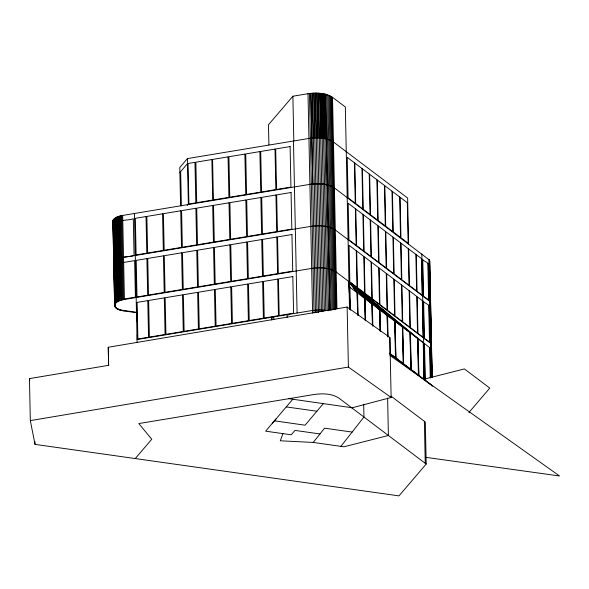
<?xml version="1.0" encoding="UTF-8"?>
<svg xmlns="http://www.w3.org/2000/svg" width="589" height="589" viewBox="0 0 589 589"><rect width="100%" height="100%" fill="white"/><g stroke="black" fill="none" stroke-linecap="round" stroke-linejoin="round"><path stroke-width="0.88" d="M310.388 184.276L120.782 215.751L116.048 217.429L113.302 219.778L112.845 221.501L113.36 227.796C111.615 218.674 129.727 221.022 133.283 218.666L134.049 255.28C129.874 257.768 113.633 255.147 113.92 263.968M114.597 304.712C114.612 309.38 120.671 310.359 124.25 310.97L136.832 312.752M315.829 183.775C322.176 183.694 329.001 184.291 334.412 187.928L429.388 259.992L432.046 376.916M429.749 267.222C430.552 262.782 423.94 261.788 421.908 258.946M430.633 303.077L430.184 304.557M431.391 345.861L431.516 345.11M431.398 346.28C432.459 341.591 425.795 340.442 423.55 337.578M431.509 351.294L431.546 349.807L430.758 348.371L349.947 287.344L348.931 281.638L423.668 343.012L423.999 379.279L390.485 353.974M114.686 304.704C116.283 301.023 120.892 300.176 124.426 299.462L311.662 268.422C319.849 267.31 328.993 267.399 336.172 272L430.655 343.358L431.442 344.793M282.926 433.622L280.312 440.8L313.215 442.435L343.924 446.786L388.401 435.492L387.621 398.054M430.191 304.984C432.503 300.132 425.03 298.24 422.674 295.538M430.294 309.998C432.481 305.352 424.853 303.703 422.784 300.979M340.972 446.271L363.95 417.027L363.685 404.245M313.215 442.435L324.561 428.174L352.126 432.076M292.785 399.239L265.632 431.177L291.231 434.792L294.964 430.412L319.974 433.938M323.346 403.627L305.065 425.206L274.408 420.811M272.243 423.358L275.969 418.97M468.888 412.565L489.768 388.092L464.412 368.935L423.491 379.323L424.441 380.038L421.798 253.933M310.374 138.216L187.412 158.574L179.778 167.512L180.58 205.819M179.881 172.525L187.516 163.587M187.192 205.451L188.362 204.074M349.505 309.056L345.338 106.984L332.513 97.295C325.334 92.687 316.19 92.606 308.003 93.717L292.88 96.221L268.481 124.75L268.908 144.828M135.242 458.566L151.763 439.247L138.798 423.557L314.298 394.461C322.492 393.349 331.636 393.43 338.808 398.039L426.2 464.036L398.967 495.886L35.009 444.378L30.326 420.612L29.45 378.609L108.656 365.32L108.243 347.26L347.135 307.053L389.874 337.468L391.133 397.487L351.839 407.875M389.874 337.468L390.102 355.528L559.55 475.978L425.707 457.329M30.326 420.612L348.393 367.072L391.133 397.487M137.038 339.558L312.538 310.462L319.908 309.858L328.552 310.668L324.009 93.923M309.902 184.35L315.711 183.783M310.889 184.202L317.272 183.753M310.381 138.216C318.134 137.406 326.711 137.627 333.448 142.001L407.625 198.029L408.589 243.949M317.338 183.753L318.701 183.768M318.848 183.775L320.18 183.834M320.342 183.842L321.646 183.945M322.632 184.048L323.052 184.099M124.883 310.631L135.764 312.177M286.247 406.911L316.904 411.225M288.794 314.924L287.101 314.681L287.152 317.338M114.03 269.409C113.198 264.49 120.046 263.143 123.646 262.444L134.638 260.618L135.404 297.143L124.412 298.969C112.322 299.926 111.557 309.888 124.242 310.543L124.25 310.97M288.86 398.679L351.574 407.676M324.664 184.335L325.754 184.534M326.026 184.585L327.329 184.887M389.344 353.172L403.598 363.877L402.832 327.278L348.931 281.638L350.028 309.203M389.292 353.253L418.838 375.384L418.072 338.785L348.931 281.638L350.094 309.203M424.433 379.611L431.523 384.963L432.311 386.406M390.021 354.041L422.769 378.771M425.862 381.105L430.824 384.853M391.059 396.161L425.324 422.041L426.2 464.036M387.856 337.055L387.15 315.439L348.931 281.638L357.133 292.77L357.869 315.284M380.31 331.349L379.603 309.733L348.931 281.638L357.567 293.094L358.031 315.056M372.646 325.562L371.939 303.946L348.931 281.638L410.452 333.035L411.218 369.627L410.01 332.704L410.783 369.303M365.386 320.085L364.687 298.468L348.931 281.638L395.138 321.469L395.904 358.06L394.696 321.138L395.469 357.737M430.559 302.761L429.771 301.318L335.288 229.968C328.11 225.359 318.966 225.278 310.778 226.39L123.543 257.43C119.92 258.144 113.125 259.462 113.927 264.395M29.45 378.609L29.796 380.369M418.838 375.384L417.63 338.461L418.404 375.053M403.598 363.877L402.39 326.947L403.156 363.546M429.764 261.464L432.186 377.085M429.675 260.721L432.12 377.254M429.388 259.992L431.847 377.439M429.683 280.776L429.86 289.008M430.264 308.327L430.449 317.316M430.853 336.533L431.045 345.684M431.442 364.841L431.619 373.08M428.888 259.285L431.369 377.645M431.523 384.963L431.531 385.39M428.291 263.769L429.057 300.361M429.175 305.801L429.941 342.4M430.051 347.841L430.684 378.028M427.857 263.438L428.623 300.037M428.74 305.47L429.506 342.069M429.617 347.51L430.25 377.704M422.755 259.58L423.52 296.179M423.631 301.62L424.397 338.219M424.514 343.652L425.258 379.338M422.401 259.315L423.167 295.914M423.277 301.354L424.051 337.946M424.161 343.387L424.927 379.986M421.643 259.248L422.409 295.847M422.527 301.281L423.292 337.88M423.403 343.321L424.176 379.92M423.233 342.688L423.999 379.279M424.374 421.319L425.251 463.322M388.026 336.812L387.584 315.763L348.931 281.638L365.121 298.8L365.578 320.755M387.15 315.439L387.591 336.481M380.479 331.106L380.038 310.064L348.931 281.638L372.373 304.277L372.837 326.24M379.603 309.733L380.045 330.782M371.939 303.946L372.381 324.995M364.687 298.468L365.143 320.423M357.133 292.77L357.597 314.725M349.947 287.344L350.426 310.212M347.135 307.053L348.393 367.072M332.513 97.295L336.937 308.555M331.732 96.758L336.179 308.93M330.863 96.25L335.325 309.335M329.906 95.771L334.39 309.777M328.868 95.33L333.352 309.328M327.749 94.925L332.255 309.836M326.564 94.549L331.084 310.381M325.43 94.247L329.95 310.079M325.312 94.218L329.833 310.05M325.15 94.181L326.085 138.894M323.854 93.901L324.797 138.606M322.765 93.703L323.7 138.408M322.647 93.68L327.189 310.418M322.522 93.658L323.457 138.371M321.358 93.489L322.301 138.201M321.248 93.474L325.791 310.219M321.152 93.46L322.087 138.172M319.915 93.327L320.85 138.032M319.753 93.312L324.355 310.057M318.347 93.202L322.927 311.721M318.281 93.195L319.223 137.907M316.948 93.136L317.883 137.848M316.801 93.136L321.447 311.655M315.439 93.114L316.374 137.826M315.306 93.114L319.952 311.633M313.93 93.143L314.865 137.848M313.871 93.143L318.465 312.553M312.42 93.217L316.97 312.626M312.325 93.224L313.26 137.929M312.796 183.974L310.852 93.342L315.49 312.744M309.446 93.504L314.033 312.914M308.003 93.717L312.597 313.127M292.88 96.221L293.815 140.933M293.477 140.992L297.084 313.024M273.775 316.889L273.826 319.555M271.993 317.184L272.044 319.849M271.47 317.265L271.529 319.93M213.527 205.362L214.293 241.954M212.681 205.502L213.446 242.094M187.412 158.574L188.37 204.501M180.683 172.643L181.375 205.929M136.641 306.552L136.942 321.189M137.23 334.913L137.325 339.485M134.402 213.446L137.097 342.216M122.659 215.39L124.426 299.462M121.709 215.559L123.469 299.632M123.292 310.41L123.3 310.83M120.782 215.751L122.541 299.823M122.372 310.241L122.379 310.668M119.891 215.972L121.651 300.037M121.481 310.05L121.496 310.477M119.03 216.215L120.789 300.287M120.635 309.829L120.642 310.256M118.212 216.487L119.972 300.559M119.825 309.578L119.832 310.005M117.439 216.781L119.199 300.846M119.059 309.306L119.066 309.733M116.718 217.098L118.477 301.163M118.345 309.011L118.352 309.439M116.048 217.429L117.807 301.502M117.682 308.695L117.697 309.122M115.429 217.79L117.196 301.855M117.078 308.356L117.093 308.783M114.877 218.158L116.637 302.231M116.534 308.003L116.548 308.43M114.384 218.548L116.143 302.621M116.055 307.627L116.062 308.054M113.957 218.946L115.716 303.018M115.635 307.237L115.65 307.664M113.596 219.358L115.356 303.431M115.113 298.601L115.157 300.434M115.289 306.84L115.297 307.267M113.302 219.778L115.061 303.85M113.648 241.519L113.972 257.069M114.244 269.828L114.568 285.385M114.833 298.196L115.017 306.854M113.081 220.205L114.811 306.435M112.926 220.632L114.671 306.008M112.845 221.066L114.605 305.573M108.243 347.26L108.626 365.283M34.95 441.64L35.009 444.378M323.258 184.129A17.331 7.407 -1.2 0 1 324.421 184.298M194.966 162.35L188.046 163.499L188.9 203.985L195.813 202.837L194.966 162.35M211.878 159.545L195.872 162.203L196.719 202.69L212.725 200.032L211.878 159.545M228.068 156.865L212.57 159.435L213.417 199.921L228.915 197.352L228.068 156.865M244.891 154.075L228.915 156.726L229.769 197.212L245.738 194.561L244.891 154.075M259.896 151.587L245.738 153.935L246.585 194.422L260.743 192.073L259.896 151.587M275.011 149.083L260.706 151.454L261.553 191.94L275.858 189.57L275.011 149.083M290.097 146.58L275.696 148.965L276.543 189.452L290.944 187.066L290.097 146.58M146.02 216.553L135.352 218.32L136.118 254.919L146.786 253.145L146.02 216.553M162.557 213.807L146.867 216.413L147.64 253.005L163.322 250.406L162.557 213.807M180.742 210.796L163.403 213.667L164.169 250.266L181.508 247.395L180.742 210.796M195.887 208.285L181.589 210.656L182.354 247.255L196.652 244.884L195.887 208.285M229.033 202.793L196.733 208.145L197.499 244.744L229.798 239.384L229.033 202.793M245.856 200.002L229.879 202.645L230.645 239.244L246.622 236.594L245.856 200.002M260.853 197.514L246.703 199.862L247.468 236.454L261.626 234.113L260.853 197.514M275.954 195.011L261.707 197.374L262.473 233.966L276.72 231.61L275.954 195.011M291.062 192.507L276.661 194.893L277.426 231.492L291.827 229.099L291.062 192.507M146.904 258.586L136.236 260.353L137.001 296.952L147.67 295.185L146.904 258.586M163.433 255.847L147.751 258.446L148.516 295.045L164.206 292.446L163.433 255.847M181.618 252.828L164.287 255.707L165.053 292.299L182.384 289.427L181.618 252.828M196.763 250.318L182.472 252.688L183.238 289.287L197.536 286.917L196.763 250.318M213.564 247.535L197.617 250.178L198.383 286.777L214.33 284.134L213.564 247.535M229.909 244.825L214.411 247.395L215.176 283.994L230.674 281.424L229.909 244.825M246.732 242.035L230.763 244.685L231.529 281.284L247.498 278.634L246.732 242.035M261.737 239.546L247.579 241.895L248.352 278.494L262.503 276.145L261.737 239.546M276.83 237.043L262.584 239.406L263.357 276.005L277.603 273.642L276.83 237.043M291.945 234.54L277.544 236.925L278.31 273.524L292.711 271.139L291.945 234.54M147.78 300.626L137.112 302.393L137.878 338.992L148.546 337.217L147.78 300.626M164.316 297.879L148.634 300.478L149.4 337.077L165.082 334.478L164.316 297.879M182.502 294.868L165.163 297.739L165.929 334.338L183.267 331.467L182.502 294.868M197.646 292.358L183.348 294.728L184.114 331.32L198.412 328.957L197.646 292.358M214.44 289.574L198.493 292.218L199.259 328.809L215.206 326.166L214.44 289.574M230.792 286.858L215.287 289.427L216.06 326.026L231.558 323.457L230.792 286.858M247.616 284.075L231.639 286.718L232.405 323.317L248.381 320.666L247.616 284.075M262.62 281.586L248.462 283.927L249.228 320.526L263.386 318.185L262.62 281.586M277.713 279.083L263.467 281.446L264.233 318.038L278.479 315.682L277.713 279.083M292.821 276.58L278.42 278.965L279.186 315.564L293.587 313.171L292.821 276.58M354.409 162.77L347.23 157.344L348.077 197.83L355.263 203.257L354.409 162.77M361.963 168.469L354.85 163.101L355.697 203.588L362.809 208.955L361.963 168.469M369.215 173.954L362.397 168.8L363.244 209.286L370.069 214.44L369.215 173.954M376.879 179.741L369.656 174.278L370.503 214.771L377.726 220.227L376.879 179.741M384.426 185.439L377.313 180.072L378.167 220.558L385.28 225.926L384.426 185.439M391.979 191.138L384.867 185.771L385.714 226.257L392.826 231.624L391.979 191.138M399.673 196.954L392.414 191.469L393.261 231.956L400.52 237.441L399.673 196.954M407.293 202.704L400.108 197.278L400.954 237.765L408.14 243.191L407.293 202.704M355.373 208.697L348.187 203.271L348.953 239.87L356.139 245.296L355.373 208.697M362.92 214.396L355.808 209.021L356.573 245.62L363.685 250.995L362.92 214.396M370.179 219.881L363.354 214.727L364.127 251.319L370.945 256.473L370.179 219.881M377.844 225.668L370.614 220.205L371.379 256.804L378.609 262.26L377.844 225.668M385.39 231.367L378.278 225.992L379.044 262.591L386.156 267.966L385.39 231.367M392.937 237.065L385.824 231.698L386.59 268.289L393.702 273.664L392.937 237.065M400.63 242.874L393.371 237.396L394.144 273.995L401.396 279.473L400.63 242.874M408.251 248.632L401.065 243.205L401.831 279.804L409.016 285.231L408.251 248.632M415.871 254.389L408.685 248.963L409.451 285.555L416.637 290.981L415.871 254.389M421.474 258.615L416.305 254.713L417.078 291.312L422.239 295.214L421.474 258.615M356.257 250.73L349.071 245.304L349.837 281.903L357.022 287.329L356.257 250.73M363.803 256.436L356.691 251.061L357.457 287.66L364.569 293.027L363.803 256.436M371.063 261.914L364.238 256.76L365.003 293.359L371.828 298.513L371.063 261.914M378.72 267.7L371.497 262.245L372.263 298.837L379.493 304.299L378.72 267.7M386.274 273.399L379.161 268.032L379.927 304.623L387.039 309.998L386.274 273.399M393.82 279.105L386.708 273.73L387.474 310.329L394.586 315.697L393.82 279.105M401.514 284.914L394.255 279.429L395.02 316.028L402.28 321.506L401.514 284.914M409.134 290.664L401.948 285.238L402.714 321.837L409.9 327.263L409.134 290.664M416.754 296.422L409.569 290.995L410.334 327.594L417.52 333.021L416.754 296.422M422.35 300.648L417.189 296.753L417.954 333.352L423.116 337.247L422.35 300.648"/></g></svg>
